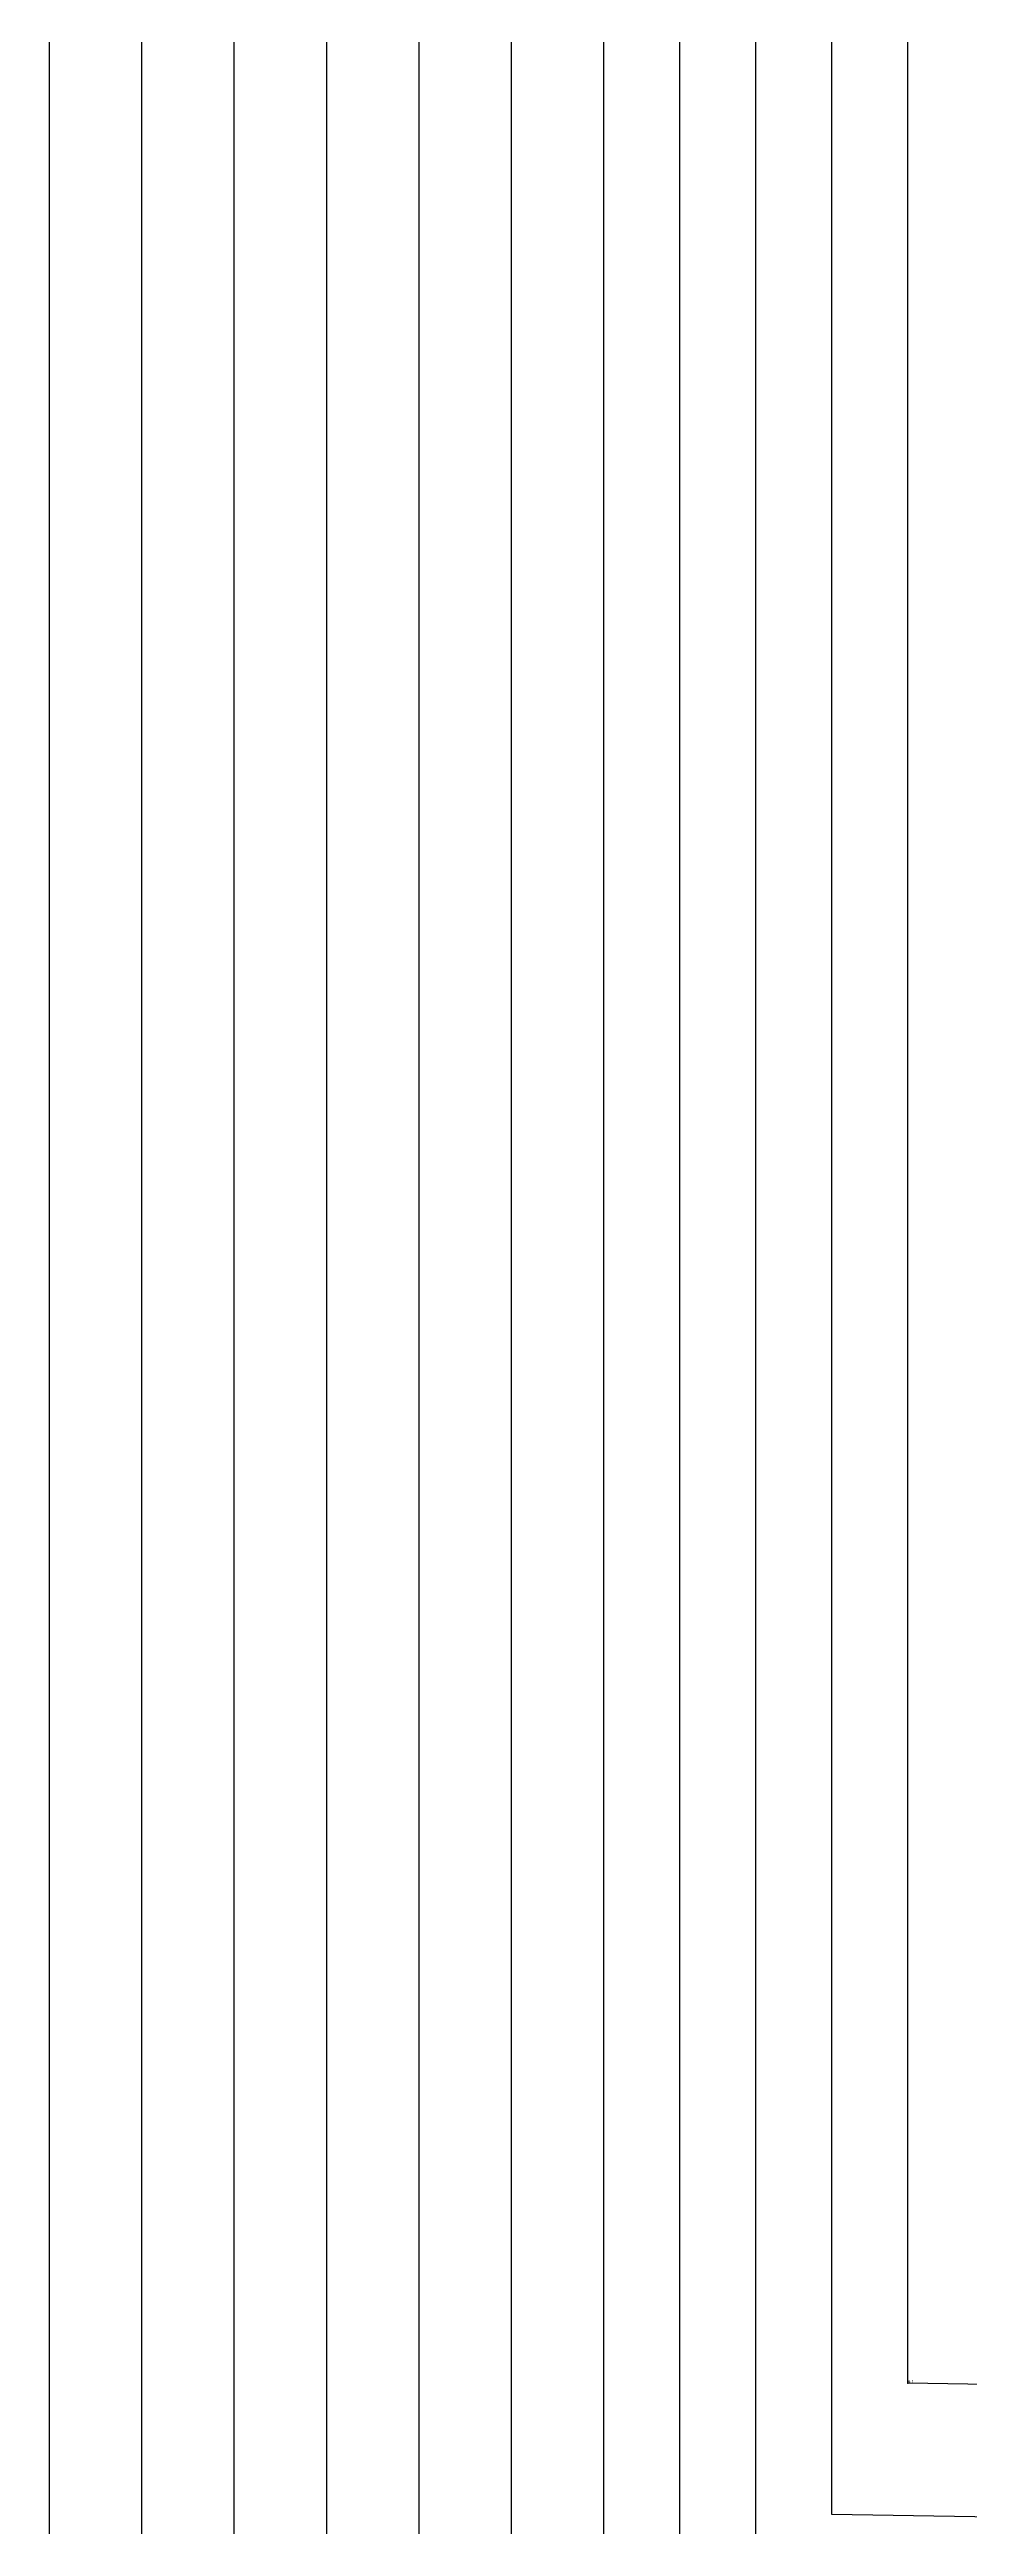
# Model space of a CAD drawing. Extents: x -42 to 1612, y -371 to 609.
# Drawn here: x 763.3 to 833.5, y -69.6 to 119.4 of the extents above; entities that cross this region are included whole.
import ezdxf

# ---------------------------------------------------------------- set-up
doc = ezdxf.new("R2010")
doc.units = 0

# ---------------------------------------------------------------- blocks, each defined once
blk = doc.blocks.new('GMX731XS17FR_50')
at = {"layer": '1'}
for points in [[(828.8021, -58.6817), (828.8021, 466.532)], [(1301.0388, -66.421), (1281.0389, -66.2001), (828.8021, -58.6817)]]:
    blk.add_lwpolyline(points, dxfattribs=at)
at = {"layer": '2'}
blk.add_point((828.8021, -58.6817), dxfattribs=at)
blk.add_point((828.8021, -58.6817), dxfattribs=at)
blk.add_text('# 1', height=0.25, dxfattribs=at).set_placement((828.8021, -58.6817))
blk = doc.blocks.new('GMX731XS17FR_52')
at = {"layer": '1'}
for points in [[(823.0032, -68.6817), (823.0032, 476.532)], [(1302.7407, -76.421), (1282.7407, -76.2001), (823.0032, -68.6817)]]:
    blk.add_lwpolyline(points, dxfattribs=at)
blk = doc.blocks.new('GMX731XS17FR_54')
at = {"layer": '1'}
blk.add_lwpolyline([(817.2044, -78.6816), (817.2044, 486.532)], dxfattribs=at)
blk = doc.blocks.new('GMX731XS17FR_56')
at = {"layer": '1'}
blk.add_lwpolyline([(811.4056, -91.181), (811.4056, 499.0313)], dxfattribs=at)
blk = doc.blocks.new('GMX731XS17FR_58')
at = {"layer": '1'}
blk.add_lwpolyline([(805.6068, -103.6803), (805.6068, 511.5306)], dxfattribs=at)
blk = doc.blocks.new('GMX731XS17FR_60')
at = {"layer": '1'}
blk.add_lwpolyline([(798.5583, -119.9312), (798.5583, 527.7816)], dxfattribs=at)
blk = doc.blocks.new('GMX731XS17FR_62')
at = {"layer": '1'}
blk.add_lwpolyline([(791.5098, -136.1822), (791.5098, 544.0325)], dxfattribs=at)
blk = doc.blocks.new('GMX731XS17FR_64')
at = {"layer": '1'}
blk.add_lwpolyline([(784.4613, -152.4331), (784.4613, 560.2834)], dxfattribs=at)
blk = doc.blocks.new('GMX731XS17FR_66')
at = {"layer": '1'}
blk.add_lwpolyline([(777.4128, -168.684), (777.4128, 576.5343)], dxfattribs=at)
blk = doc.blocks.new('GMX731XS17FR_68')
at = {"layer": '1'}
blk.add_lwpolyline([(770.3643, -184.9349), (770.3643, 592.7853)], dxfattribs=at)
blk = doc.blocks.new('GMX731XS17FR_70')
at = {"layer": '1'}
blk.add_lwpolyline([(763.3158, -201.2773), (763.3158, 608.9447)], dxfattribs=at)

msp = doc.modelspace()

# ---------------------------------------------------------------- block references
at = {"layer": '1'}
for name in ['GMX731XS17FR_70', 'GMX731XS17FR_68', 'GMX731XS17FR_66', 'GMX731XS17FR_64', 'GMX731XS17FR_62', 'GMX731XS17FR_60', 'GMX731XS17FR_58', 'GMX731XS17FR_56', 'GMX731XS17FR_54', 'GMX731XS17FR_52', 'GMX731XS17FR_50']:
    msp.add_blockref(name, (0, 0), dxfattribs=at)

doc.saveas('drawing.dxf')
